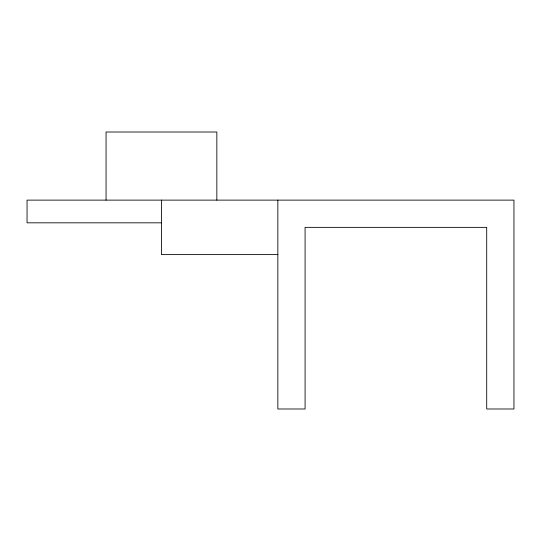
<?xml version="1.0" encoding="UTF-8"?>
<svg xmlns="http://www.w3.org/2000/svg" width="541" height="541" viewBox="0 0 541 541"><rect width="100%" height="100%" fill="white"/><g stroke="black" fill="none" stroke-linecap="round" stroke-linejoin="round"><path stroke-width="0.81" d="M161.448 222.824L27.05 222.824L27.05 200.123L513.95 200.123L513.95 408.989L486.704 408.989L486.704 227.362L305.083 227.362L305.083 408.989L277.844 408.989L277.844 200.123M277.844 254.608L161.448 254.608L161.448 200.123M216.846 200.123L216.846 132.011L106.056 132.011L106.056 200.123"/></g></svg>
